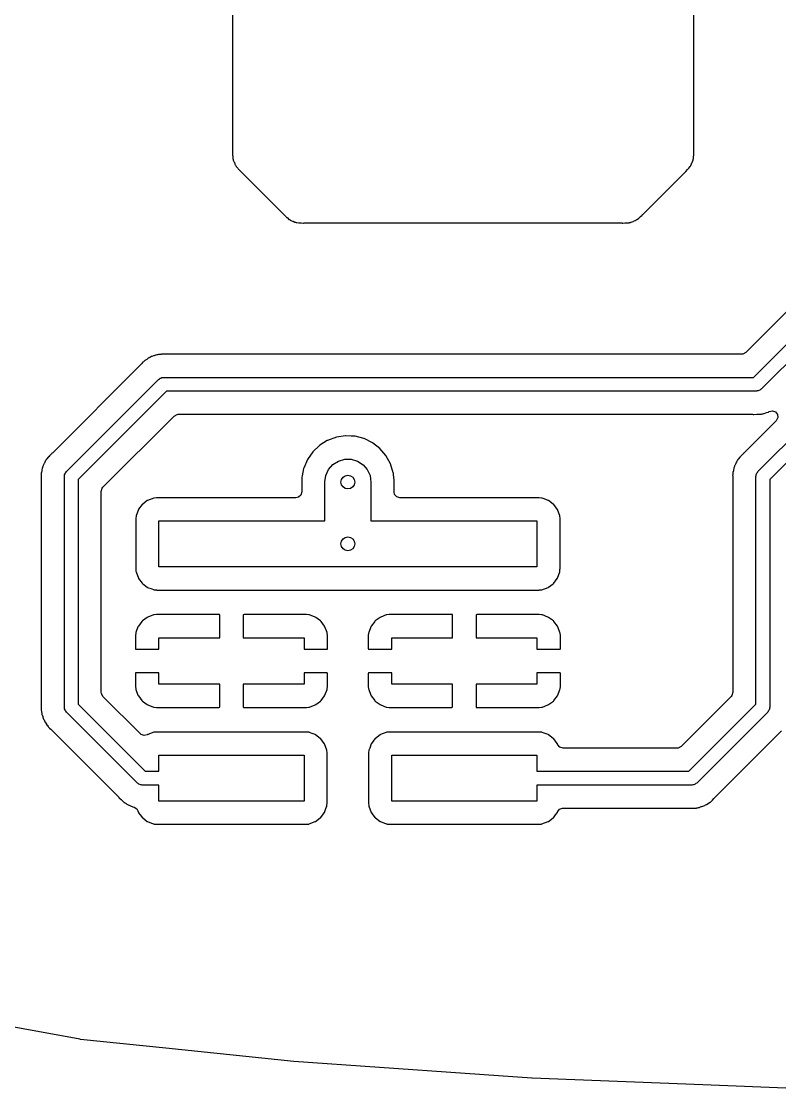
# Model space of a CAD drawing. Extents: x -3.92 to 3.92, y 0.02 to 7.83.
# Drawn here: x -3.232 to -2.584, y 0.029 to 0.94 of the extents above; entities that cross this region are included whole.
import ezdxf

# ---------------------------------------------------------------- set-up
doc = ezdxf.new("R2010")
doc.units = 0
doc.header["$MEASUREMENT"] = 0
doc.layers.add('BLACK', color=7, linetype='CONTINUOUS')

msp = doc.modelspace()

# ---------------------------------------------------------------- linework, layer by layer
at = {"layer": 'BLACK', "linetype": 'CONTINUOUS'}
for p, q in [((-1.44439, 1.82569), (-2.61309, 0.656984)), ((-2.60638, 0.635827), (-1.42323, 1.81898)), ((-2.6026, 0.555357), (-1.34449, 1.81347)), ((-1.41315, 1.81236), (-2.59976, 0.625745)), ((-1.33441, 1.80685), (-2.59252, 0.548735)), ((-3.0512, 1.37534), (-3.0512, 0.829535)), ((-2.65746, 0.829383), (-2.65746, 1.37519)), ((-3.0512, 0.829535), (-3.05125, 0.829067)), ((-2.6574, 0.828824), (-2.65746, 0.829383)), ((-3.05126, 0.828713), (-3.05134, 0.828368)), ((-3.05134, 0.828368), (-3.05132, 0.828015)), ((-3.05132, 0.828015), (-3.05121, 0.826289)), ((-3.05123, 0.829065), (-3.05126, 0.828713)), ((-3.05125, 0.829067), (-3.05123, 0.829065)), ((-3.05121, 0.826289), (-3.0512, 0.825982)), ((-3.0512, 0.825982), (-3.0512, 0.825357)), ((-3.0512, 0.825357), (-3.05118, 0.825182)), ((-3.05118, 0.825182), (-3.05114, 0.824959)), ((-3.05114, 0.824959), (-3.0511, 0.824563)), ((-3.0511, 0.824563), (-3.05099, 0.822735)), ((-3.05099, 0.822735), (-3.05087, 0.822402)), ((-3.05087, 0.822402), (-3.05084, 0.822256)), ((-3.05084, 0.822256), (-3.0507, 0.821677)), ((-3.0507, 0.821677), (-3.05065, 0.821534)), ((-3.05065, 0.821534), (-3.0506, 0.821184)), ((-3.0506, 0.821184), (-3.04984, 0.819516)), ((-2.65891, 0.819294), (-2.65828, 0.820631)), ((-2.65828, 0.820631), (-2.65813, 0.820951)), ((-2.65813, 0.820951), (-2.65807, 0.821301)), ((-2.65807, 0.821301), (-2.65803, 0.821443)), ((-2.65803, 0.821443), (-2.65788, 0.82202)), ((-2.65788, 0.82202), (-2.65785, 0.822166)), ((-2.65785, 0.822166), (-2.65772, 0.822497)), ((-2.65772, 0.822497), (-2.65759, 0.824325)), ((-2.65759, 0.824325), (-2.65754, 0.824719)), ((-2.65754, 0.824719), (-2.65746, 0.825237)), ((-2.65746, 0.825835), (-2.65745, 0.826202)), ((-2.65746, 0.825237), (-2.65746, 0.825835)), ((-2.65745, 0.826202), (-2.65733, 0.827773)), ((-2.65738, 0.828471), (-2.6574, 0.828824)), ((-2.6574, 0.828824), (-2.6574, 0.828824)), ((-2.6573, 0.828126), (-2.65738, 0.828471)), ((-2.65733, 0.827773), (-2.6573, 0.828126)), ((-3.04984, 0.819516), (-3.0497, 0.819148)), ((-3.0497, 0.819148), (-3.04919, 0.817758)), ((-3.04919, 0.817758), (-3.04919, 0.817758)), ((-3.04919, 0.817758), (-3.04907, 0.817426)), ((-3.04907, 0.817426), (-3.04886, 0.81714)), ((-3.04886, 0.81714), (-3.04879, 0.817009)), ((-3.04879, 0.817009), (-3.04849, 0.816493)), ((-3.04849, 0.816493), (-3.04841, 0.816368)), ((-3.04841, 0.816368), (-3.04827, 0.816046)), ((-3.04827, 0.816046), (-3.04804, 0.815779)), ((-3.04804, 0.815779), (-3.04804, 0.815779)), ((-3.04804, 0.815779), (-3.04707, 0.814658)), ((-3.04707, 0.814658), (-3.04682, 0.814347)), ((-3.04682, 0.814347), (-3.04651, 0.813924)), ((-3.04651, 0.813924), (-3.04609, 0.813501)), ((-3.04609, 0.813501), (-3.04584, 0.813231)), ((-3.04584, 0.813231), (-3.04458, 0.81177)), ((-3.04458, 0.81177), (-3.04429, 0.811578)), ((-3.04429, 0.811578), (-3.04402, 0.811346)), ((-3.04402, 0.811346), (-3.04402, 0.811346)), ((-3.04402, 0.811346), (-3.04358, 0.810992)), ((-3.04358, 0.810992), (-3.00801, 0.775422)), ((-2.66519, 0.810884), (-2.66482, 0.811178)), ((-2.66483, 0.811194), (-2.66456, 0.811423)), ((-2.66482, 0.811178), (-2.66483, 0.811194)), ((-2.66456, 0.811423), (-2.66426, 0.811611)), ((-2.66426, 0.811611), (-2.66288, 0.813173)), ((-2.66288, 0.813173), (-2.66267, 0.813397)), ((-2.66267, 0.813397), (-2.66223, 0.813839)), ((-2.66223, 0.813839), (-2.66199, 0.814161)), ((-2.66199, 0.814161), (-2.66174, 0.814469)), ((-2.66174, 0.814469), (-2.66076, 0.815577)), ((-2.66076, 0.815577), (-2.66053, 0.815842)), ((-2.66076, 0.815577), (-2.66076, 0.815577)), ((-2.66053, 0.815842), (-2.66038, 0.816162)), ((-2.66038, 0.816162), (-2.6603, 0.816286)), ((-2.6603, 0.816286), (-2.65999, 0.816798)), ((-2.65999, 0.816798), (-2.65992, 0.816929)), ((-2.65992, 0.816929), (-2.6597, 0.817212)), ((-2.6597, 0.817212), (-2.65906, 0.818927)), ((-2.65906, 0.818927), (-2.65891, 0.819294)), ((-2.70076, 0.775314), (-2.66519, 0.810884)), ((-3.00801, 0.775422), (-3.00772, 0.775054)), ((-3.00772, 0.775054), (-3.0077, 0.775067)), ((-3.0077, 0.775067), (-3.00747, 0.774798)), ((-3.00747, 0.774798), (-3.00729, 0.774499)), ((-2.70153, 0.774315), (-2.70134, 0.774612)), ((-2.70134, 0.774612), (-2.70111, 0.774878)), ((-2.70111, 0.774878), (-2.70076, 0.775314)), ((-2.70111, 0.774878), (-2.70111, 0.774878)), ((-3.00729, 0.774499), (-3.00702, 0.774265)), ((-3.00702, 0.774265), (-3.00702, 0.774265)), ((-3.00702, 0.774265), (-3.00572, 0.77312)), ((-3.00572, 0.77312), (-3.0055, 0.772909)), ((-3.0055, 0.772909), (-3.00506, 0.772468)), ((-3.00506, 0.772468), (-3.00492, 0.772362)), ((-3.00492, 0.772362), (-3.00492, 0.772362)), ((-3.00492, 0.772362), (-3.00474, 0.772226)), ((-3.00474, 0.772226), (-3.00443, 0.771975)), ((-3.00443, 0.771975), (-3.00306, 0.770763)), ((-3.00306, 0.770763), (-3.00274, 0.770613)), ((-3.00274, 0.770613), (-3.00261, 0.770531)), ((-3.00261, 0.770531), (-3.0021, 0.770223)), ((-3.0021, 0.770223), (-3.00197, 0.770152)), ((-3.00197, 0.770152), (-3.00169, 0.76994)), ((-3.00169, 0.76994), (-3.00136, 0.769816)), ((-3.00136, 0.769816), (-3.00135, 0.769816)), ((-3.00135, 0.769816), (-2.99997, 0.769297)), ((-2.99997, 0.769297), (-2.9996, 0.769142)), ((-2.9996, 0.769142), (-2.99795, 0.768364)), ((-2.99795, 0.768364), (-2.9976, 0.76831)), ((-2.9976, 0.76831), (-2.99745, 0.768266)), ((-2.99745, 0.768266), (-2.99688, 0.768115)), ((-2.99688, 0.768115), (-2.99673, 0.768083)), ((-2.99673, 0.768083), (-2.9964, 0.767959)), ((-2.9964, 0.767959), (-2.99457, 0.767823)), ((-2.99457, 0.767823), (-2.99418, 0.767777)), ((-2.99418, 0.767777), (-2.99366, 0.767697)), ((-2.99366, 0.767697), (-2.99306, 0.767697)), ((-2.99306, 0.767697), (-2.9927, 0.767683)), ((-2.9927, 0.767683), (-2.99077, 0.76754)), ((-2.99077, 0.76754), (-2.99043, 0.767614)), ((-2.99043, 0.767614), (-2.99007, 0.767638)), ((-2.99007, 0.767638), (-2.98952, 0.767697)), ((-2.99007, 0.767638), (-2.99007, 0.767638)), ((-2.98952, 0.767697), (-2.7193, 0.767697)), ((-2.7193, 0.767697), (-2.71883, 0.767645)), ((-2.71883, 0.767645), (-2.71883, 0.767665)), ((-2.71883, 0.767665), (-2.71848, 0.767636)), ((-2.71848, 0.767636), (-2.71813, 0.767558)), ((-2.71813, 0.767558), (-2.71642, 0.767665)), ((-2.71642, 0.767665), (-2.71605, 0.767687)), ((-2.71605, 0.767687), (-2.71575, 0.767697)), ((-2.71575, 0.767697), (-2.71512, 0.767697)), ((-2.71512, 0.767697), (-2.71472, 0.767754)), ((-2.71472, 0.767754), (-2.71433, 0.767794)), ((-2.71433, 0.767794), (-2.71322, 0.767863)), ((-2.71322, 0.767863), (-2.7125, 0.767908)), ((-2.7125, 0.767908), (-2.71217, 0.768028)), ((-2.71217, 0.768028), (-2.71202, 0.768058)), ((-2.71202, 0.768058), (-2.71144, 0.768202)), ((-2.71144, 0.768202), (-2.7113, 0.768244)), ((-2.7113, 0.768244), (-2.71095, 0.768294)), ((-2.71095, 0.768294), (-2.70928, 0.769053)), ((-2.70928, 0.769053), (-2.70891, 0.769203)), ((-2.70891, 0.769203), (-2.70752, 0.769704)), ((-2.70752, 0.769704), (-2.70719, 0.769824)), ((-2.70752, 0.769704), (-2.70752, 0.769704)), ((-2.70719, 0.769824), (-2.7069, 0.770033)), ((-2.7069, 0.770033), (-2.70677, 0.770103)), ((-2.70677, 0.770103), (-2.70626, 0.770404)), ((-2.70626, 0.770404), (-2.70613, 0.770484)), ((-2.70613, 0.770484), (-2.70581, 0.770631)), ((-2.70581, 0.770631), (-2.70554, 0.770861)), ((-2.70554, 0.770861), (-2.70442, 0.771826)), ((-2.70554, 0.770861), (-2.70554, 0.770861)), ((-2.70442, 0.771826), (-2.70411, 0.772074)), ((-2.70411, 0.772074), (-2.70384, 0.77227)), ((-2.70384, 0.77227), (-2.70369, 0.772383)), ((-2.70369, 0.772383), (-2.70326, 0.772806)), ((-2.70326, 0.772806), (-2.703, 0.773056)), ((-2.703, 0.773056), (-2.7018, 0.774084)), ((-2.7018, 0.774084), (-2.70153, 0.774315)), ((-2.61309, 0.656984), (-2.61555, 0.655645)), ((-3.12936, 0.647011), (-3.20483, 0.571545)), ((-3.12905, 0.647357), (-3.12936, 0.647011)), ((-3.12811, 0.648498), (-3.12905, 0.647357)), ((-3.12791, 0.648739), (-3.12811, 0.648498)), ((-3.12724, 0.649226), (-3.12791, 0.648739)), ((-3.12664, 0.649732), (-3.12724, 0.649226)), ((-3.12606, 0.650318), (-3.12664, 0.649732)), ((-3.12451, 0.651231), (-3.12606, 0.650318)), ((-3.12412, 0.651488), (-3.12451, 0.651231)), ((-3.12323, 0.65214), (-3.12412, 0.651488)), ((-3.12267, 0.652542), (-3.12323, 0.65214)), ((-3.12238, 0.652657), (-3.12267, 0.652542)), ((-3.12212, 0.65276), (-3.12238, 0.652657)), ((-3.12238, 0.652657), (-3.12238, 0.652657)), ((-3.1219, 0.652847), (-3.12212, 0.65276)), ((-3.1212, 0.65319), (-3.1219, 0.652847)), ((-3.12049, 0.653612), (-3.1212, 0.65319)), ((-3.12019, 0.653699), (-3.12049, 0.653612)), ((-3.11877, 0.654112), (-3.12019, 0.653699)), ((-3.12019, 0.653699), (-3.12019, 0.653699)), ((-3.11832, 0.654264), (-3.11877, 0.654112)), ((-3.11695, 0.654809), (-3.11832, 0.654264)), ((-3.11666, 0.654924), (-3.11695, 0.654809)), ((-3.11695, 0.654809), (-3.11695, 0.654809)), ((-3.11583, 0.655028), (-3.11666, 0.654924)), ((-3.11507, 0.655186), (-3.11583, 0.655028)), ((-3.11457, 0.65533), (-3.11507, 0.655186)), ((-3.11427, 0.655417), (-3.11457, 0.65533)), ((-3.11457, 0.65533), (-3.11457, 0.65533)), ((-3.11248, 0.655474), (-3.11427, 0.655417)), ((-3.11202, 0.65551), (-3.11248, 0.655474)), ((-3.112, 0.655512), (-3.11202, 0.65551)), ((-3.11185, 0.655531), (-3.112, 0.655512)), ((-3.11072, 0.655531), (-3.11185, 0.655531)), ((-3.11056, 0.655534), (-3.11072, 0.655531)), ((-3.10812, 0.655611), (-3.11056, 0.655534)), ((-3.10781, 0.65562), (-3.10812, 0.655611)), ((-3.10751, 0.655553), (-3.10781, 0.65562)), ((-3.10705, 0.655531), (-3.10751, 0.655553)), ((-2.6166, 0.655531), (-3.10705, 0.655531)), ((-2.61555, 0.655645), (-2.6166, 0.655531)), ((-3.19315, 0.555357), (-3.11441, 0.634097)), ((-3.11441, 0.634097), (-3.11374, 0.634486)), ((-3.11374, 0.634486), (-3.11319, 0.635036)), ((-3.11319, 0.635036), (-3.11244, 0.635237)), ((-3.11244, 0.635237), (-3.11176, 0.635626)), ((-3.11176, 0.635626), (-3.11099, 0.635626)), ((-3.11099, 0.635626), (-3.11024, 0.635827)), ((-3.11024, 0.635827), (-2.60638, 0.635827)), ((-3.10779, 0.624016), (-3.18307, 0.548735)), ((-2.60394, 0.624016), (-3.10779, 0.624016)), ((-2.60319, 0.624217), (-2.60394, 0.624016)), ((-2.60241, 0.624217), (-2.60319, 0.624217)), ((-2.60174, 0.624606), (-2.60241, 0.624217)), ((-2.60098, 0.624807), (-2.60174, 0.624606)), ((-2.60043, 0.625357), (-2.60098, 0.624807)), ((-2.59976, 0.625745), (-2.60043, 0.625357)), ((-3.16191, 0.542026), (-3.10108, 0.602858)), ((-3.10108, 0.602858), (-3.09863, 0.604198)), ((-3.09863, 0.604198), (-3.09757, 0.604311)), ((-3.09757, 0.604311), (-2.60713, 0.604311)), ((-2.60713, 0.604311), (-2.60667, 0.604289)), ((-2.60667, 0.604289), (-2.60637, 0.604222)), ((-2.60637, 0.604222), (-2.60605, 0.604232)), ((-2.60605, 0.604232), (-2.60361, 0.604309)), ((-2.60361, 0.604309), (-2.60346, 0.604311)), ((-2.60346, 0.604311), (-2.60233, 0.604311)), ((-2.60233, 0.604311), (-2.60216, 0.604332)), ((-2.60216, 0.604332), (-2.60169, 0.604369)), ((-2.60169, 0.604369), (-2.5999, 0.604425)), ((-2.5999, 0.604425), (-2.5996, 0.604512)), ((-2.5996, 0.604512), (-2.5991, 0.604657)), ((-2.5996, 0.604512), (-2.5996, 0.604512)), ((-2.5991, 0.604657), (-2.59834, 0.604815)), ((-2.59834, 0.604815), (-2.59752, 0.604918)), ((-2.59752, 0.604918), (-2.59723, 0.605033)), ((-2.59723, 0.605033), (-2.59585, 0.605579)), ((-2.59723, 0.605033), (-2.59723, 0.605033)), ((-2.59585, 0.605579), (-2.59541, 0.60573)), ((-2.59541, 0.60573), (-2.59369, 0.606231)), ((-2.59369, 0.606231), (-2.593, 0.606637)), ((-2.593, 0.606637), (-2.59029, 0.607324)), ((-2.59029, 0.607324), (-2.58764, 0.606438)), ((-2.58764, 0.606438), (-2.58589, 0.604259)), ((-2.58559, 0.601479), (-2.58697, 0.598859)), ((-2.58589, 0.604259), (-2.58559, 0.601479)), ((-2.58697, 0.598859), (-2.61428, 0.571545)), ((-2.9626, 0.584806), (-2.97011, 0.582043)), ((-2.95469, 0.586002), (-2.9626, 0.584806)), ((-2.95444, 0.585989), (-2.95469, 0.586002)), ((-2.94989, 0.585751), (-2.95444, 0.585989)), ((-2.95444, 0.585989), (-2.95444, 0.585989)), ((-2.9467, 0.585584), (-2.94989, 0.585751)), ((-2.94646, 0.58552), (-2.9467, 0.585584)), ((-2.9392, 0.58363), (-2.94646, 0.58552)), ((-2.94646, 0.58552), (-2.94646, 0.58552)), ((-2.93895, 0.583566), (-2.9392, 0.58363)), ((-2.9392, 0.58363), (-2.9392, 0.58363)), ((-2.93177, 0.580033), (-2.93895, 0.583566)), ((-2.97691, 0.577826), (-2.98273, 0.572328)), ((-2.9767, 0.577958), (-2.97691, 0.577826)), ((-2.97033, 0.58191), (-2.9767, 0.577958)), ((-2.9767, 0.577958), (-2.9767, 0.577958)), ((-2.97011, 0.582043), (-2.97033, 0.58191)), ((-2.97033, 0.58191), (-2.97033, 0.58191)), ((-2.92545, 0.575129), (-2.93177, 0.580033)), ((-2.92024, 0.569053), (-2.92545, 0.575129)), ((-3.21069, 0.564977), (-3.2112, 0.564321)), ((-3.21026, 0.565627), (-3.21069, 0.564977)), ((-3.21001, 0.566081), (-3.21026, 0.565627)), ((-3.20986, 0.566354), (-3.21001, 0.566081)), ((-3.20863, 0.567662), (-3.20986, 0.566354)), ((-3.20833, 0.568017), (-3.20863, 0.567662)), ((-3.20832, 0.568027), (-3.20833, 0.568017)), ((-3.20822, 0.568151), (-3.20832, 0.568028)), ((-3.20832, 0.568028), (-3.20832, 0.568027)), ((-3.20743, 0.56895), (-3.20822, 0.568151)), ((-3.20732, 0.569062), (-3.20743, 0.56895)), ((-3.20564, 0.570843), (-3.20732, 0.569062)), ((-3.20543, 0.571071), (-3.20564, 0.570843)), ((-3.20564, 0.570843), (-3.20564, 0.570843)), ((-3.20517, 0.571236), (-3.20543, 0.571071)), ((-3.20483, 0.571545), (-3.20517, 0.571236)), ((-2.98732, 0.565772), (-2.9905, 0.558428)), ((-2.98273, 0.572328), (-2.98732, 0.565772)), ((-2.96079, 0.564426), (-2.95543, 0.56596)), ((-2.95543, 0.56596), (-2.94985, 0.565926)), ((-2.94985, 0.565926), (-2.9445, 0.564326)), ((-2.91636, 0.562054), (-2.92024, 0.569053)), ((-2.62014, 0.564977), (-2.62064, 0.564321)), ((-2.61971, 0.565627), (-2.62014, 0.564977)), ((-2.61946, 0.566081), (-2.61971, 0.565627)), ((-2.61931, 0.566354), (-2.61946, 0.566081)), ((-2.61808, 0.567662), (-2.61931, 0.566354)), ((-2.61778, 0.568017), (-2.61808, 0.567662)), ((-2.61777, 0.568027), (-2.61778, 0.568017)), ((-2.61767, 0.568151), (-2.61777, 0.568028)), ((-2.61777, 0.568028), (-2.61777, 0.568027)), ((-2.61687, 0.56895), (-2.61767, 0.568151)), ((-2.61677, 0.569062), (-2.61687, 0.56895)), ((-2.61509, 0.570843), (-2.61677, 0.569062)), ((-2.61488, 0.571071), (-2.61509, 0.570843)), ((-2.61509, 0.570843), (-2.61509, 0.570843)), ((-2.61462, 0.571236), (-2.61488, 0.571071)), ((-2.61428, 0.571545), (-2.61462, 0.571236)), ((-3.21414, 0.556154), (-3.21451, 0.554719)), ((-3.21405, 0.556612), (-3.21414, 0.556154)), ((-3.21377, 0.558383), (-3.21405, 0.556612)), ((-3.21364, 0.558669), (-3.21377, 0.558383)), ((-3.21344, 0.559144), (-3.21364, 0.558669)), ((-3.21364, 0.558669), (-3.21364, 0.558669)), ((-3.21318, 0.55988), (-3.21344, 0.559144)), ((-3.21306, 0.560381), (-3.21318, 0.55988)), ((-3.21298, 0.560684), (-3.21306, 0.560381)), ((-3.21306, 0.560381), (-3.21306, 0.560381)), ((-3.21211, 0.562256), (-3.21298, 0.560684)), ((-3.21191, 0.562675), (-3.21211, 0.562256)), ((-3.21163, 0.563327), (-3.21191, 0.562675)), ((-3.2112, 0.564321), (-3.21163, 0.563327)), ((-2.99055, 0.558182), (-2.99191, 0.551661)), ((-2.9905, 0.558428), (-2.99055, 0.558182)), ((-2.97158, 0.552212), (-2.96921, 0.557264)), ((-2.96921, 0.557264), (-2.96551, 0.561448)), ((-2.96551, 0.561448), (-2.96079, 0.564426)), ((-2.9445, 0.564326), (-2.93982, 0.561291)), ((-2.93982, 0.561291), (-2.93617, 0.557062)), ((-2.93617, 0.557062), (-2.93386, 0.551982)), ((-2.91397, 0.554418), (-2.91636, 0.562054)), ((-2.62359, 0.556154), (-2.62396, 0.554719)), ((-2.62349, 0.556612), (-2.62359, 0.556154)), ((-2.62321, 0.558383), (-2.62349, 0.556612)), ((-2.62309, 0.558669), (-2.62321, 0.558383)), ((-2.62288, 0.559144), (-2.62309, 0.558669)), ((-2.62309, 0.558669), (-2.62309, 0.558669)), ((-2.62263, 0.55988), (-2.62288, 0.559144)), ((-2.6225, 0.560381), (-2.62263, 0.55988)), ((-2.62243, 0.560684), (-2.6225, 0.560381)), ((-2.6225, 0.560381), (-2.6225, 0.560381)), ((-2.62156, 0.562256), (-2.62243, 0.560684)), ((-2.62136, 0.562675), (-2.62156, 0.562256)), ((-2.62107, 0.563327), (-2.62136, 0.562675)), ((-2.62064, 0.564321), (-2.62107, 0.563327)), ((-3.21465, 0.552811), (-3.21478, 0.551992)), ((-3.21478, 0.551992), (-3.21475, 0.551681)), ((-3.21475, 0.551681), (-3.21461, 0.550206)), ((-3.21459, 0.553587), (-3.21465, 0.552811)), ((-3.21461, 0.550206), (-3.21459, 0.549739)), ((-3.21451, 0.554719), (-3.21459, 0.554416)), ((-3.21459, 0.554416), (-3.21459, 0.553587)), ((-3.21459, 0.549739), (-3.21459, 0.35752)), ((-3.21451, 0.554719), (-3.21451, 0.554719)), ((-3.19488, 0.551181), (-3.19468, 0.551932)), ((-3.19488, 0.354331), (-3.19488, 0.551181)), ((-3.19468, 0.55271), (-3.19429, 0.553383)), ((-3.19468, 0.551932), (-3.19468, 0.55271)), ((-3.19429, 0.553383), (-3.19409, 0.554134)), ((-3.19409, 0.554134), (-3.19354, 0.554684)), ((-3.19354, 0.554684), (-3.19315, 0.555357)), ((-3.18307, 0.548735), (-3.18307, 0.356777)), ((-2.99213, 0.550595), (-2.99215, 0.550333)), ((-2.99215, 0.550333), (-2.99215, 0.538051)), ((-2.99191, 0.551661), (-2.99213, 0.550595)), ((-2.97244, 0.546697), (-2.97158, 0.552212)), ((-2.93386, 0.551982), (-2.93307, 0.546457)), ((-2.91395, 0.554168), (-2.91397, 0.554418)), ((-2.91379, 0.552636), (-2.91395, 0.554168)), ((-2.91395, 0.554168), (-2.91395, 0.554168)), ((-2.91337, 0.548457), (-2.91379, 0.552636)), ((-2.91337, 0.538051), (-2.91337, 0.548457)), ((-2.6241, 0.552811), (-2.62423, 0.551992)), ((-2.62423, 0.551992), (-2.6242, 0.551681)), ((-2.6242, 0.551681), (-2.62406, 0.550206)), ((-2.62404, 0.553587), (-2.6241, 0.552811)), ((-2.62406, 0.550206), (-2.62404, 0.549739)), ((-2.62396, 0.554719), (-2.62404, 0.554416)), ((-2.62404, 0.554416), (-2.62404, 0.553587)), ((-2.62404, 0.549739), (-2.62404, 0.366994)), ((-2.62396, 0.554719), (-2.62396, 0.554719)), ((-2.60433, 0.551181), (-2.60413, 0.551932)), ((-2.60433, 0.356777), (-2.60433, 0.551181)), ((-2.60413, 0.55271), (-2.60374, 0.553383)), ((-2.60413, 0.551932), (-2.60413, 0.55271)), ((-2.60374, 0.553383), (-2.60354, 0.554134)), ((-2.60354, 0.554134), (-2.60299, 0.554684)), ((-2.60299, 0.554684), (-2.6026, 0.555357)), ((-2.59252, 0.548735), (-2.59252, 0.354331)), ((-3.16337, 0.538518), (-3.16258, 0.5412)), ((-3.16337, 0.366994), (-3.16337, 0.538518)), ((-3.16258, 0.5412), (-3.16191, 0.542026)), ((-2.99215, 0.538051), (-2.99293, 0.535369)), ((-2.97244, 0.546457), (-2.97244, 0.546697)), ((-2.97244, 0.513386), (-2.97244, 0.546457)), ((-2.93307, 0.546457), (-2.93307, 0.513386)), ((-2.91292, 0.53599), (-2.91337, 0.538051)), ((-3.12402, 0.530636), (-3.12797, 0.527674)), ((-3.12373, 0.530847), (-3.12402, 0.530636)), ((-3.12402, 0.530636), (-3.12402, 0.530636)), ((-3.11845, 0.532829), (-3.12373, 0.530847)), ((-3.11814, 0.532862), (-3.11845, 0.532829)), ((-3.11617, 0.533076), (-3.11814, 0.532862)), ((-3.11814, 0.532862), (-3.11814, 0.532862)), ((-3.11604, 0.533091), (-3.11617, 0.533076)), ((-3.11617, 0.533076), (-3.11617, 0.533076)), ((-3.05574, 0.533091), (-3.11604, 0.533091)), ((-2.99711, 0.533091), (-3.05574, 0.533091)), ((-3.05574, 0.533091), (-3.05574, 0.533091)), ((-2.99505, 0.533539), (-2.99711, 0.533091)), ((-2.99293, 0.535369), (-2.99505, 0.533539)), ((-2.91109, 0.533878), (-2.91292, 0.53599)), ((-2.90841, 0.533091), (-2.91109, 0.533878)), ((-2.78947, 0.533091), (-2.90841, 0.533091)), ((-2.78934, 0.533076), (-2.78947, 0.533091)), ((-2.78737, 0.532862), (-2.78934, 0.533076)), ((-2.78934, 0.533076), (-2.78934, 0.533076)), ((-2.78706, 0.532829), (-2.78737, 0.532862)), ((-2.78737, 0.532862), (-2.78737, 0.532862)), ((-2.78677, 0.53272), (-2.78706, 0.532829)), ((-2.7853, 0.532167), (-2.78677, 0.53272)), ((-2.78677, 0.53272), (-2.78677, 0.53272)), ((-2.78178, 0.530847), (-2.7853, 0.532167)), ((-2.7815, 0.530636), (-2.78178, 0.530847)), ((-2.77754, 0.527674), (-2.7815, 0.530636)), ((-2.7815, 0.530636), (-2.7815, 0.530636)), ((-3.13163, 0.522946), (-3.13362, 0.517661)), ((-3.13142, 0.523228), (-3.13163, 0.522946)), ((-3.12846, 0.52718), (-3.13142, 0.523229)), ((-3.13142, 0.523229), (-3.13142, 0.523228)), ((-3.12825, 0.527462), (-3.12846, 0.52718)), ((-3.12797, 0.527674), (-3.12825, 0.527462)), ((-2.77726, 0.527462), (-2.77754, 0.527674)), ((-2.77705, 0.52718), (-2.77726, 0.527462)), ((-2.77409, 0.523229), (-2.77705, 0.52718)), ((-2.77409, 0.523228), (-2.77409, 0.523229)), ((-2.77388, 0.522946), (-2.77409, 0.523228)), ((-2.7719, 0.517661), (-2.77388, 0.522946)), ((-3.13362, 0.517661), (-3.13388, 0.515251)), ((-3.13388, 0.515251), (-3.13388, 0.472151)), ((-3.11417, 0.474016), (-3.11417, 0.513386)), ((-3.11417, 0.513386), (-2.97244, 0.513386)), ((-2.93307, 0.513386), (-2.79134, 0.513386)), ((-2.79134, 0.513386), (-2.79134, 0.474016)), ((-2.77163, 0.515251), (-2.7719, 0.517661)), ((-2.77163, 0.472151), (-2.77163, 0.515251)), ((-2.79134, 0.474016), (-3.11417, 0.474016)), ((-3.13388, 0.472151), (-3.13386, 0.472017)), ((-3.13386, 0.472017), (-3.13386, 0.472017)), ((-3.13386, 0.472017), (-3.1337, 0.47053)), ((-3.1337, 0.47053), (-3.13362, 0.469741)), ((-3.13362, 0.469741), (-3.13163, 0.464456)), ((-2.77388, 0.464456), (-2.7719, 0.469741)), ((-2.7719, 0.469741), (-2.77181, 0.47053)), ((-2.77181, 0.47053), (-2.77165, 0.472017)), ((-2.77165, 0.472017), (-2.77163, 0.472151)), ((-2.77165, 0.472017), (-2.77165, 0.472017)), ((-3.13163, 0.464456), (-3.13142, 0.464173)), ((-3.13142, 0.464173), (-3.13142, 0.464173)), ((-3.13142, 0.464173), (-3.12846, 0.460222)), ((-3.12846, 0.460222), (-3.12825, 0.459939)), ((-3.12825, 0.459939), (-3.12797, 0.459727)), ((-3.12797, 0.459727), (-3.12402, 0.456766)), ((-3.12402, 0.456766), (-3.12402, 0.456766)), ((-3.12402, 0.456766), (-3.12373, 0.456554)), ((-3.12373, 0.456554), (-3.12021, 0.455235)), ((-2.78706, 0.454573), (-2.78178, 0.456554)), ((-2.78178, 0.456554), (-2.7815, 0.456766)), ((-2.7815, 0.456766), (-2.77754, 0.459727)), ((-2.7815, 0.456766), (-2.7815, 0.456766)), ((-2.77754, 0.459727), (-2.77726, 0.459939)), ((-2.77726, 0.459939), (-2.77705, 0.460222)), ((-2.77705, 0.460222), (-2.77409, 0.464173)), ((-2.77409, 0.464173), (-2.77388, 0.464456)), ((-2.77409, 0.464173), (-2.77409, 0.464173)), ((-3.12021, 0.455235), (-3.11874, 0.454682)), ((-3.11874, 0.454682), (-3.11874, 0.454682)), ((-3.11874, 0.454682), (-3.11845, 0.454573)), ((-3.11845, 0.454573), (-3.11814, 0.454539)), ((-3.11814, 0.454539), (-3.11814, 0.454539)), ((-3.11814, 0.454539), (-3.11617, 0.454326)), ((-3.11617, 0.454326), (-3.11604, 0.454311)), ((-3.11604, 0.454311), (-2.95393, 0.454311)), ((-2.95393, 0.454311), (-2.95367, 0.454304)), ((-2.95367, 0.454304), (-2.95107, 0.454168)), ((-2.95107, 0.454168), (-2.95107, 0.454168)), ((-2.95107, 0.454168), (-2.95082, 0.454155)), ((-2.95082, 0.454155), (-2.95057, 0.454193)), ((-2.95057, 0.454193), (-2.95032, 0.454231)), ((-2.95057, 0.454193), (-2.95057, 0.454193)), ((-2.95032, 0.454231), (-2.95016, 0.454255)), ((-2.95016, 0.454255), (-2.94942, 0.454311)), ((-2.94942, 0.454311), (-2.85292, 0.454311)), ((-2.85292, 0.454311), (-2.85292, 0.454311)), ((-2.85292, 0.454311), (-2.78947, 0.454311)), ((-2.78947, 0.454311), (-2.78934, 0.454326)), ((-2.78934, 0.454326), (-2.78737, 0.454539)), ((-2.78934, 0.454326), (-2.78934, 0.454326)), ((-2.78737, 0.454539), (-2.78706, 0.454573)), ((-2.78737, 0.454539), (-2.78737, 0.454539)), ((-3.12416, 0.430897), (-3.12818, 0.427885)), ((-3.12355, 0.431233), (-3.12416, 0.430897)), ((-3.1188, 0.433011), (-3.12355, 0.431233)), ((-3.1182, 0.433154), (-3.1188, 0.433011)), ((-3.1162, 0.433371), (-3.1182, 0.433154)), ((-3.11593, 0.433386), (-3.1162, 0.433371)), ((-3.0627, 0.433386), (-3.11593, 0.433386)), ((-3.0624, 0.43332), (-3.0627, 0.433386)), ((-3.06234, 0.433273), (-3.0624, 0.43332)), ((-3.06217, 0.432673), (-3.06234, 0.433273)), ((-3.06217, 0.413386), (-3.06217, 0.432673)), ((-3.0421, 0.433155), (-3.04217, 0.432852)), ((-3.04217, 0.432852), (-3.04217, 0.413386)), ((-3.04205, 0.43321), (-3.0421, 0.433155)), ((-3.04145, 0.433386), (-3.04205, 0.43321)), ((-2.9884, 0.433386), (-3.04145, 0.433386)), ((-2.98813, 0.433371), (-2.9884, 0.433386)), ((-2.98613, 0.433154), (-2.98813, 0.433371)), ((-2.98553, 0.433011), (-2.98613, 0.433154)), ((-2.98079, 0.431233), (-2.98553, 0.433011)), ((-2.98017, 0.430897), (-2.98079, 0.431233)), ((-2.97615, 0.427885), (-2.98017, 0.430897)), ((-2.92534, 0.430897), (-2.92936, 0.427885)), ((-2.92473, 0.431233), (-2.92534, 0.430897)), ((-2.91998, 0.433011), (-2.92473, 0.431233)), ((-2.91938, 0.433154), (-2.91998, 0.433011)), ((-2.91738, 0.433371), (-2.91938, 0.433154)), ((-2.91711, 0.433386), (-2.91738, 0.433371)), ((-2.86388, 0.433386), (-2.91711, 0.433386)), ((-2.86358, 0.43332), (-2.86388, 0.433386)), ((-2.86352, 0.433273), (-2.86358, 0.43332)), ((-2.86335, 0.432673), (-2.86352, 0.433273)), ((-2.86335, 0.413386), (-2.86335, 0.432673)), ((-2.84328, 0.433155), (-2.84335, 0.432852)), ((-2.84335, 0.432852), (-2.84335, 0.413386)), ((-2.84323, 0.43321), (-2.84328, 0.433155)), ((-2.84263, 0.433386), (-2.84323, 0.43321)), ((-2.78958, 0.433386), (-2.84263, 0.433386)), ((-2.78931, 0.433371), (-2.78958, 0.433386)), ((-2.78731, 0.433154), (-2.78931, 0.433371)), ((-2.78671, 0.433011), (-2.78731, 0.433154)), ((-2.78197, 0.431233), (-2.78671, 0.433011)), ((-2.78135, 0.430897), (-2.78197, 0.431233)), ((-2.77733, 0.427885), (-2.78135, 0.430897)), ((-3.13202, 0.422758), (-3.1338, 0.418016)), ((-3.13168, 0.423372), (-3.13202, 0.422758)), ((-3.12867, 0.427391), (-3.13168, 0.423372)), ((-3.12818, 0.427885), (-3.12867, 0.427391)), ((-2.97566, 0.427391), (-2.97615, 0.427885)), ((-2.97265, 0.423372), (-2.97566, 0.427391)), ((-2.97231, 0.422758), (-2.97265, 0.423372)), ((-2.97053, 0.418016), (-2.97231, 0.422758)), ((-2.9332, 0.422758), (-2.93498, 0.418016)), ((-2.93287, 0.423372), (-2.9332, 0.422758)), ((-2.92985, 0.427391), (-2.93287, 0.423372)), ((-2.92936, 0.427885), (-2.92985, 0.427391)), ((-2.77684, 0.427391), (-2.77733, 0.427885)), ((-2.77383, 0.423372), (-2.77684, 0.427391)), ((-2.77349, 0.422758), (-2.77383, 0.423372)), ((-2.77171, 0.418016), (-2.77349, 0.422758)), ((-3.13416, 0.415413), (-3.13417, 0.415145)), ((-3.13417, 0.415145), (-3.13417, 0.404414)), ((-3.13394, 0.417415), (-3.13416, 0.415413)), ((-3.1338, 0.418016), (-3.13394, 0.417415)), ((-3.11417, 0.403701), (-3.11417, 0.413386)), ((-3.11417, 0.413386), (-3.06217, 0.413386)), ((-3.04217, 0.413386), (-2.99016, 0.413386)), ((-2.99016, 0.413386), (-2.99016, 0.403701)), ((-2.97039, 0.417415), (-2.97053, 0.418016)), ((-2.97017, 0.415413), (-2.97039, 0.417415)), ((-2.97016, 0.415144), (-2.97017, 0.415413)), ((-2.97016, 0.404234), (-2.97016, 0.415144)), ((-2.93534, 0.415413), (-2.93535, 0.415145)), ((-2.93535, 0.415145), (-2.93535, 0.404414)), ((-2.93512, 0.417415), (-2.93534, 0.415413)), ((-2.93498, 0.418016), (-2.93512, 0.417415)), ((-2.91535, 0.403701), (-2.91535, 0.413386)), ((-2.91535, 0.413386), (-2.86335, 0.413386)), ((-2.84335, 0.413386), (-2.79134, 0.413386)), ((-2.79134, 0.413386), (-2.79134, 0.403701)), ((-2.77157, 0.417415), (-2.77171, 0.418016)), ((-2.77135, 0.415413), (-2.77157, 0.417415)), ((-2.77134, 0.415144), (-2.77135, 0.415413)), ((-2.77134, 0.404234), (-2.77134, 0.415144)), ((-3.13417, 0.404414), (-3.134, 0.403814)), ((-3.134, 0.403814), (-3.13394, 0.403767)), ((-3.13394, 0.403767), (-3.13364, 0.403701)), ((-3.13364, 0.403701), (-3.11417, 0.403701)), ((-2.99016, 0.403701), (-2.97087, 0.403701)), ((-2.97087, 0.403701), (-2.97027, 0.403877)), ((-2.97027, 0.403877), (-2.97022, 0.403932)), ((-2.97022, 0.403932), (-2.97016, 0.404234)), ((-2.93535, 0.404414), (-2.93518, 0.403814)), ((-2.93518, 0.403814), (-2.93512, 0.403767)), ((-2.93512, 0.403767), (-2.93482, 0.403701)), ((-2.93482, 0.403701), (-2.91535, 0.403701)), ((-2.79134, 0.403701), (-2.77205, 0.403701)), ((-2.77205, 0.403701), (-2.77145, 0.403877)), ((-2.77145, 0.403877), (-2.7714, 0.403932)), ((-2.7714, 0.403932), (-2.77134, 0.404234)), ((-3.13411, 0.38347), (-3.13417, 0.383167)), ((-3.13417, 0.383167), (-3.13417, 0.372257)), ((-3.13406, 0.383525), (-3.13411, 0.38347)), ((-3.13346, 0.383701), (-3.13406, 0.383525)), ((-3.11417, 0.383701), (-3.13346, 0.383701)), ((-3.11417, 0.374016), (-3.11417, 0.383701)), ((-2.97069, 0.383701), (-2.99016, 0.383701)), ((-2.99016, 0.383701), (-2.99016, 0.374016)), ((-2.97039, 0.383635), (-2.97069, 0.383701)), ((-2.97033, 0.383588), (-2.97039, 0.383635)), ((-2.97016, 0.382988), (-2.97033, 0.383588)), ((-2.97016, 0.372257), (-2.97016, 0.382988)), ((-2.93529, 0.38347), (-2.93535, 0.383167)), ((-2.93535, 0.383167), (-2.93535, 0.372257)), ((-2.93524, 0.383525), (-2.93529, 0.38347)), ((-2.93464, 0.383701), (-2.93524, 0.383525)), ((-2.91535, 0.383701), (-2.93464, 0.383701)), ((-2.91535, 0.374016), (-2.91535, 0.383701)), ((-2.77187, 0.383701), (-2.79134, 0.383701)), ((-2.79134, 0.383701), (-2.79134, 0.374016)), ((-2.77157, 0.383635), (-2.77187, 0.383701)), ((-2.77151, 0.383588), (-2.77157, 0.383635)), ((-2.77134, 0.382988), (-2.77151, 0.383588)), ((-2.77134, 0.372257), (-2.77134, 0.382988)), ((-3.06217, 0.374016), (-3.11417, 0.374016)), ((-3.06217, 0.354549), (-3.06217, 0.374016)), ((-2.99016, 0.374016), (-3.04217, 0.374016)), ((-3.04217, 0.374016), (-3.04217, 0.354729)), ((-2.86335, 0.374016), (-2.91535, 0.374016)), ((-2.86335, 0.354549), (-2.86335, 0.374016)), ((-2.79134, 0.374016), (-2.84335, 0.374016)), ((-2.84335, 0.374016), (-2.84335, 0.354729)), ((-3.16325, 0.365939), (-3.16337, 0.366994)), ((-3.16191, 0.363486), (-3.16325, 0.365939)), ((-3.13417, 0.372257), (-3.13416, 0.371989)), ((-3.13416, 0.371989), (-3.13394, 0.369986)), ((-3.13394, 0.369986), (-3.1338, 0.369386)), ((-3.1338, 0.369386), (-3.13202, 0.364644)), ((-3.13202, 0.364644), (-3.13168, 0.36403)), ((-2.97265, 0.36403), (-2.97231, 0.364644)), ((-2.97231, 0.364644), (-2.97053, 0.369386)), ((-2.97053, 0.369386), (-2.97039, 0.369986)), ((-2.97039, 0.369986), (-2.97017, 0.371989)), ((-2.97017, 0.371989), (-2.97016, 0.372257)), ((-2.93535, 0.372257), (-2.93534, 0.371989)), ((-2.93534, 0.371989), (-2.93512, 0.369986)), ((-2.93512, 0.369986), (-2.93498, 0.369386)), ((-2.93498, 0.369386), (-2.9332, 0.364644)), ((-2.9332, 0.364644), (-2.93287, 0.36403)), ((-2.77383, 0.36403), (-2.77349, 0.364644)), ((-2.77349, 0.364644), (-2.77171, 0.369386)), ((-2.77171, 0.369386), (-2.77157, 0.369986)), ((-2.77157, 0.369986), (-2.77135, 0.371989)), ((-2.77135, 0.371989), (-2.77134, 0.372257)), ((-2.62404, 0.366994), (-2.62482, 0.364312)), ((-3.21461, 0.357061), (-3.21468, 0.35676)), ((-3.21468, 0.35676), (-3.21467, 0.356448)), ((-3.21467, 0.356448), (-3.21459, 0.354007)), ((-3.21459, 0.35752), (-3.21461, 0.357061)), ((-3.18307, 0.356777), (-3.1259, 0.299606)), ((-3.12991, 0.331479), (-3.16191, 0.363486)), ((-3.13168, 0.36403), (-3.12867, 0.360011)), ((-3.12867, 0.360011), (-3.12818, 0.359516)), ((-3.12818, 0.359516), (-3.12416, 0.356504)), ((-3.12416, 0.356504), (-3.12355, 0.356168)), ((-3.12355, 0.356168), (-3.1188, 0.354391)), ((-2.98553, 0.354391), (-2.98079, 0.356168)), ((-2.98079, 0.356168), (-2.98017, 0.356504)), ((-2.98017, 0.356504), (-2.97615, 0.359516)), ((-2.97615, 0.359516), (-2.97566, 0.360011)), ((-2.97566, 0.360011), (-2.97265, 0.36403)), ((-2.93287, 0.36403), (-2.92985, 0.360011)), ((-2.92985, 0.360011), (-2.92936, 0.359516)), ((-2.92936, 0.359516), (-2.92534, 0.356504)), ((-2.92534, 0.356504), (-2.92473, 0.356168)), ((-2.92473, 0.356168), (-2.91998, 0.354391)), ((-2.78671, 0.354391), (-2.78197, 0.356168)), ((-2.78197, 0.356168), (-2.78135, 0.356504)), ((-2.78135, 0.356504), (-2.77733, 0.359516)), ((-2.77733, 0.359516), (-2.77684, 0.360011)), ((-2.77684, 0.360011), (-2.77383, 0.36403)), ((-2.62549, 0.363486), (-2.66821, 0.320764)), ((-2.6615, 0.299606), (-2.60433, 0.356777)), ((-2.62482, 0.364312), (-2.62549, 0.363486)), ((-3.21459, 0.354007), (-3.21459, 0.353851)), ((-3.21459, 0.353851), (-3.21459, 0.352719)), ((-3.21459, 0.352719), (-3.21457, 0.352565)), ((-3.21457, 0.352565), (-3.21457, 0.352552)), ((-3.21457, 0.352552), (-3.21453, 0.352086)), ((-3.21453, 0.352086), (-3.21447, 0.350293)), ((-3.21447, 0.350293), (-3.21439, 0.349993)), ((-3.21439, 0.349993), (-3.21439, 0.349993)), ((-3.21439, 0.349993), (-3.21424, 0.349496)), ((-3.21424, 0.349496), (-3.21408, 0.348734)), ((-3.21408, 0.348734), (-3.21398, 0.347911)), ((-3.21398, 0.347911), (-3.21386, 0.347621)), ((-3.21386, 0.347621), (-3.21386, 0.347621)), ((-3.21386, 0.347621), (-3.21332, 0.346243)), ((-3.19468, 0.35358), (-3.19488, 0.354331)), ((-3.19468, 0.352802), (-3.19468, 0.35358)), ((-3.19429, 0.352129), (-3.19468, 0.352802)), ((-3.19409, 0.351378), (-3.19429, 0.352129)), ((-3.19354, 0.350828), (-3.19409, 0.351378)), ((-3.19315, 0.350155), (-3.19354, 0.350828)), ((-3.13252, 0.289525), (-3.19315, 0.350155)), ((-3.1188, 0.354391), (-3.1182, 0.354248)), ((-3.1182, 0.354248), (-3.1162, 0.35403)), ((-3.1162, 0.35403), (-3.11593, 0.354016)), ((-3.11593, 0.354016), (-3.06288, 0.354016)), ((-3.06288, 0.354016), (-3.06228, 0.354192)), ((-3.06228, 0.354192), (-3.06223, 0.354247)), ((-3.06223, 0.354247), (-3.06217, 0.354549)), ((-3.04217, 0.354729), (-3.04199, 0.354129)), ((-3.04199, 0.354129), (-3.04193, 0.354082)), ((-3.04193, 0.354082), (-3.04163, 0.354016)), ((-3.04163, 0.354016), (-2.9884, 0.354016)), ((-2.9884, 0.354016), (-2.98813, 0.35403)), ((-2.98813, 0.35403), (-2.98613, 0.354248)), ((-2.98613, 0.354248), (-2.98553, 0.354391)), ((-2.91998, 0.354391), (-2.91938, 0.354248)), ((-2.91938, 0.354248), (-2.91738, 0.35403)), ((-2.91738, 0.35403), (-2.91711, 0.354016)), ((-2.91711, 0.354016), (-2.86406, 0.354016)), ((-2.86406, 0.354016), (-2.86346, 0.354192)), ((-2.86346, 0.354192), (-2.86341, 0.354247)), ((-2.86341, 0.354247), (-2.86335, 0.354549)), ((-2.84335, 0.354729), (-2.84317, 0.354129)), ((-2.84317, 0.354129), (-2.84312, 0.354082)), ((-2.84312, 0.354082), (-2.84281, 0.354016)), ((-2.84281, 0.354016), (-2.78958, 0.354016)), ((-2.78958, 0.354016), (-2.78931, 0.35403)), ((-2.78931, 0.35403), (-2.78731, 0.354248)), ((-2.78731, 0.354248), (-2.78671, 0.354391)), ((-2.59425, 0.350155), (-2.65488, 0.289525)), ((-2.59386, 0.350828), (-2.59425, 0.350155)), ((-2.59331, 0.351378), (-2.59386, 0.350828)), ((-2.59311, 0.352129), (-2.59331, 0.351378)), ((-2.59272, 0.352802), (-2.59311, 0.352129)), ((-2.59252, 0.354331), (-2.59272, 0.35358)), ((-2.59272, 0.35358), (-2.59272, 0.352802)), ((-3.21332, 0.346243), (-3.21317, 0.345802)), ((-3.21317, 0.345802), (-3.21267, 0.344079)), ((-3.21267, 0.344079), (-3.21224, 0.343365)), ((-3.21224, 0.343365), (-3.2119, 0.342666)), ((-3.2119, 0.342666), (-3.2116, 0.341895)), ((-3.2116, 0.341895), (-3.21054, 0.340443)), ((-3.21054, 0.340443), (-3.21029, 0.340053)), ((-3.21029, 0.340053), (-3.20953, 0.338778)), ((-3.20953, 0.338778), (-3.20953, 0.338778)), ((-3.20953, 0.338778), (-3.20937, 0.338509)), ((-3.20937, 0.338509), (-3.20879, 0.337923)), ((-3.20879, 0.337923), (-3.20828, 0.337331)), ((-3.20828, 0.337331), (-3.20779, 0.33666)), ((-3.20779, 0.33666), (-3.20755, 0.336461)), ((-3.20755, 0.336461), (-3.20641, 0.335517)), ((-3.20641, 0.335517), (-3.20607, 0.335202)), ((-3.20607, 0.335202), (-3.14871, 0.277847)), ((-3.12937, 0.331012), (-3.12991, 0.331479)), ((-3.12675, 0.330038), (-3.12937, 0.331012)), ((-3.12402, 0.330635), (-3.12675, 0.330038)), ((-3.12373, 0.330847), (-3.12402, 0.330636)), ((-3.12402, 0.330636), (-3.12402, 0.330635)), ((-3.12329, 0.331012), (-3.12373, 0.330847)), ((-3.12205, 0.331479), (-3.12329, 0.331012)), ((-3.11845, 0.332829), (-3.12205, 0.331479)), ((-3.11814, 0.332862), (-3.11845, 0.332829)), ((-3.11617, 0.333076), (-3.11814, 0.332862)), ((-3.11814, 0.332862), (-3.11814, 0.332862)), ((-3.11604, 0.333091), (-3.11617, 0.333076)), ((-3.11617, 0.333076), (-3.11617, 0.333076)), ((-3.05216, 0.333091), (-3.11604, 0.333091)), ((-2.98829, 0.333091), (-3.05216, 0.333091)), ((-2.98816, 0.333076), (-2.98829, 0.333091)), ((-2.98619, 0.332862), (-2.98816, 0.333076)), ((-2.98816, 0.333076), (-2.98816, 0.333076)), ((-2.98588, 0.332829), (-2.98619, 0.332862)), ((-2.98619, 0.332862), (-2.98619, 0.332862)), ((-2.98559, 0.33272), (-2.98588, 0.332829)), ((-2.98412, 0.332167), (-2.98559, 0.33272)), ((-2.98559, 0.33272), (-2.98559, 0.33272)), ((-2.9806, 0.330847), (-2.98412, 0.332167)), ((-2.98031, 0.330636), (-2.9806, 0.330847)), ((-2.97636, 0.327674), (-2.98031, 0.330636)), ((-2.98031, 0.330636), (-2.98031, 0.330636)), ((-2.9252, 0.330636), (-2.92915, 0.327674)), ((-2.92491, 0.330847), (-2.9252, 0.330636)), ((-2.9252, 0.330636), (-2.9252, 0.330636)), ((-2.91963, 0.332829), (-2.92491, 0.330847)), ((-2.91932, 0.332862), (-2.91963, 0.332829)), ((-2.91735, 0.333076), (-2.91932, 0.332862)), ((-2.91932, 0.332862), (-2.91932, 0.332862)), ((-2.91722, 0.333091), (-2.91735, 0.333076)), ((-2.91735, 0.333076), (-2.91735, 0.333076)), ((-2.85334, 0.333091), (-2.91722, 0.333091)), ((-2.78947, 0.333091), (-2.85334, 0.333091)), ((-2.78934, 0.333076), (-2.78947, 0.333091)), ((-2.78737, 0.332862), (-2.78934, 0.333076)), ((-2.78934, 0.333076), (-2.78934, 0.333076)), ((-2.78706, 0.332829), (-2.78737, 0.332862)), ((-2.78737, 0.332862), (-2.78737, 0.332862)), ((-2.78677, 0.33272), (-2.78706, 0.332829)), ((-2.7853, 0.332167), (-2.78677, 0.33272)), ((-2.78677, 0.33272), (-2.78677, 0.33272)), ((-2.78178, 0.330847), (-2.7853, 0.332167)), ((-2.7815, 0.330636), (-2.78178, 0.330847)), ((-2.77754, 0.327674), (-2.7815, 0.330636)), ((-2.7815, 0.330636), (-2.7815, 0.330636)), ((-2.63993, 0.276611), (-2.58257, 0.333967)), ((-2.97608, 0.327462), (-2.97636, 0.327674)), ((-2.97587, 0.32718), (-2.97608, 0.327462)), ((-2.97291, 0.323229), (-2.97587, 0.32718)), ((-2.97291, 0.323228), (-2.97291, 0.323229)), ((-2.9727, 0.322946), (-2.97291, 0.323228)), ((-2.97071, 0.317661), (-2.9727, 0.322946)), ((-2.93414, 0.319427), (-2.93461, 0.318156)), ((-2.93282, 0.322946), (-2.93414, 0.319427)), ((-2.9326, 0.323228), (-2.93282, 0.322946)), ((-2.92964, 0.32718), (-2.9326, 0.323229)), ((-2.9326, 0.323229), (-2.9326, 0.323228)), ((-2.92943, 0.327462), (-2.92964, 0.32718)), ((-2.92915, 0.327674), (-2.92943, 0.327462)), ((-2.77726, 0.327462), (-2.77754, 0.327674)), ((-2.77705, 0.32718), (-2.77726, 0.327462)), ((-2.77409, 0.323229), (-2.77705, 0.32718)), ((-2.77409, 0.323228), (-2.77409, 0.323229)), ((-2.77388, 0.322946), (-2.77409, 0.323228)), ((-2.77372, 0.32253), (-2.77388, 0.322946)), ((-2.77359, 0.322211), (-2.77372, 0.32253)), ((-2.77176, 0.320099), (-2.77359, 0.322211)), ((-2.76908, 0.319311), (-2.77176, 0.320099)), ((-2.67172, 0.319311), (-2.76908, 0.319311)), ((-2.67066, 0.319424), (-2.67172, 0.319311)), ((-2.66821, 0.320764), (-2.67066, 0.319424)), ((-3.11417, 0.299606), (-3.11417, 0.313386)), ((-3.11417, 0.313386), (-2.99016, 0.313386)), ((-2.99016, 0.313386), (-2.99016, 0.274016)), ((-2.97045, 0.315251), (-2.97071, 0.317661)), ((-2.97045, 0.272151), (-2.97045, 0.315251)), ((-2.9348, 0.317661), (-2.93506, 0.315251)), ((-2.93506, 0.315251), (-2.93506, 0.272151)), ((-2.93461, 0.318156), (-2.9348, 0.317661)), ((-2.91535, 0.274016), (-2.91535, 0.313386)), ((-2.91535, 0.313386), (-2.79134, 0.313386)), ((-2.79134, 0.313386), (-2.79134, 0.299606)), ((-3.1259, 0.299606), (-3.11417, 0.299606)), ((-2.79134, 0.299606), (-2.6615, 0.299606)), ((-3.13185, 0.289136), (-3.13252, 0.289525)), ((-3.1313, 0.288586), (-3.13185, 0.289136)), ((-3.13055, 0.288385), (-3.1313, 0.288586)), ((-3.12987, 0.287996), (-3.13055, 0.288385)), ((-3.1291, 0.287996), (-3.12987, 0.287996)), ((-3.12835, 0.287795), (-3.1291, 0.287996)), ((-3.11417, 0.287795), (-3.12835, 0.287795)), ((-3.11417, 0.274016), (-3.11417, 0.287795)), ((-2.65906, 0.287795), (-2.79134, 0.287795)), ((-2.79134, 0.287795), (-2.79134, 0.274016)), ((-2.6583, 0.287996), (-2.65906, 0.287795)), ((-2.65753, 0.287996), (-2.6583, 0.287996)), ((-2.65685, 0.288385), (-2.65753, 0.287996)), ((-2.6561, 0.288586), (-2.65685, 0.288385)), ((-2.65555, 0.289136), (-2.6561, 0.288586)), ((-2.65488, 0.289525), (-2.65555, 0.289136)), ((-3.14871, 0.277847), (-3.1484, 0.277507)), ((-3.1484, 0.277507), (-3.14824, 0.277246)), ((-3.14824, 0.277246), (-3.14801, 0.277033)), ((-3.14801, 0.277033), (-3.14801, 0.277033)), ((-3.14801, 0.277033), (-3.14623, 0.27536)), ((-3.14623, 0.27536), (-3.14612, 0.275252)), ((-3.14612, 0.275252), (-3.14532, 0.274452)), ((-3.14532, 0.274452), (-3.14519, 0.274357)), ((-3.14519, 0.274357), (-3.14519, 0.274357)), ((-3.14519, 0.274357), (-3.14518, 0.274348)), ((-3.14518, 0.274348), (-3.14483, 0.274045)), ((-3.14483, 0.274045), (-3.14375, 0.273031)), ((-2.99016, 0.274016), (-3.11417, 0.274016)), ((-2.79134, 0.274016), (-2.91535, 0.274016)), ((-2.64323, 0.273304), (-2.64265, 0.27389)), ((-2.64265, 0.27389), (-2.64206, 0.274396)), ((-2.64206, 0.274396), (-2.64164, 0.2747)), ((-2.64164, 0.2747), (-2.64138, 0.274883)), ((-2.64138, 0.274883), (-2.64024, 0.276266)), ((-2.64024, 0.276266), (-2.63993, 0.276611)), ((-3.14375, 0.273031), (-3.14375, 0.273031)), ((-3.14375, 0.273031), (-3.14352, 0.272817)), ((-3.14352, 0.272817), (-3.14325, 0.272667)), ((-3.14325, 0.272667), (-3.14325, 0.272667)), ((-3.14325, 0.272667), (-3.14279, 0.272417)), ((-3.14279, 0.272417), (-3.14214, 0.27199)), ((-3.14214, 0.27199), (-3.14149, 0.271482)), ((-3.14149, 0.271482), (-3.13984, 0.270769)), ((-3.13984, 0.270769), (-3.13942, 0.270564)), ((-3.13942, 0.270564), (-3.13785, 0.2697)), ((-3.13785, 0.2697), (-3.13705, 0.269493)), ((-3.13705, 0.269493), (-3.13631, 0.269241)), ((-3.13631, 0.269241), (-3.13555, 0.268912)), ((-3.13555, 0.268912), (-3.13538, 0.268886)), ((-3.13538, 0.268886), (-3.13308, 0.267416)), ((-3.13308, 0.267416), (-3.13218, 0.265898)), ((-3.13218, 0.265898), (-3.13163, 0.264456)), ((-3.13163, 0.264456), (-3.13142, 0.264173)), ((-2.97291, 0.264173), (-2.9727, 0.264456)), ((-2.9727, 0.264456), (-2.97117, 0.268537)), ((-2.97117, 0.268537), (-2.97082, 0.26945)), ((-2.97082, 0.26945), (-2.97071, 0.269741)), ((-2.97082, 0.26945), (-2.97082, 0.26945)), ((-2.97071, 0.269741), (-2.97063, 0.270564)), ((-2.97063, 0.270564), (-2.97047, 0.272017)), ((-2.97047, 0.272017), (-2.97045, 0.272151)), ((-2.97047, 0.272017), (-2.97047, 0.272017)), ((-2.93506, 0.272151), (-2.93504, 0.272017)), ((-2.93504, 0.272017), (-2.93504, 0.272017)), ((-2.93504, 0.272017), (-2.93487, 0.270432)), ((-2.93487, 0.270432), (-2.9348, 0.269741)), ((-2.9348, 0.269741), (-2.93282, 0.264456)), ((-2.93282, 0.264456), (-2.9326, 0.264173)), ((-2.77409, 0.264173), (-2.77388, 0.264456)), ((-2.77388, 0.264456), (-2.77372, 0.264871)), ((-2.77372, 0.264871), (-2.77367, 0.264943)), ((-2.77367, 0.264943), (-2.77358, 0.265097)), ((-2.77358, 0.265097), (-2.77356, 0.265085)), ((-2.77356, 0.265085), (-2.77204, 0.267106)), ((-2.77204, 0.267106), (-2.76942, 0.268079)), ((-2.76942, 0.268079), (-2.76908, 0.268091)), ((-2.76908, 0.268091), (-2.66224, 0.268091)), ((-2.66224, 0.268091), (-2.66179, 0.268069)), ((-2.66179, 0.268069), (-2.66148, 0.268002)), ((-2.66148, 0.268002), (-2.66117, 0.268011)), ((-2.66117, 0.268011), (-2.65873, 0.268088)), ((-2.65873, 0.268088), (-2.65858, 0.268091)), ((-2.65858, 0.268091), (-2.65744, 0.268091)), ((-2.65744, 0.268091), (-2.65728, 0.268112)), ((-2.65728, 0.268112), (-2.65681, 0.268148)), ((-2.65681, 0.268148), (-2.65502, 0.268205)), ((-2.65502, 0.268205), (-2.65472, 0.268292)), ((-2.65472, 0.268292), (-2.65422, 0.268436)), ((-2.65472, 0.268292), (-2.65472, 0.268292)), ((-2.65422, 0.268436), (-2.65346, 0.268594)), ((-2.65346, 0.268594), (-2.65264, 0.268698)), ((-2.65264, 0.268698), (-2.65235, 0.268813)), ((-2.65235, 0.268813), (-2.65097, 0.269358)), ((-2.65235, 0.268813), (-2.65235, 0.268813)), ((-2.65097, 0.269358), (-2.65053, 0.269509)), ((-2.65053, 0.269509), (-2.6488, 0.27001)), ((-2.6488, 0.27001), (-2.64809, 0.270432)), ((-2.64809, 0.270432), (-2.64739, 0.270775)), ((-2.64739, 0.270775), (-2.64662, 0.27108)), ((-2.64662, 0.27108), (-2.64517, 0.272135)), ((-2.64517, 0.272135), (-2.64478, 0.272391)), ((-2.64478, 0.272391), (-2.6435, 0.273145)), ((-2.6435, 0.273145), (-2.64323, 0.273304)), ((-2.6435, 0.273145), (-2.6435, 0.273145)), ((-3.13142, 0.264173), (-3.13142, 0.264173)), ((-3.13142, 0.264173), (-3.13014, 0.262467)), ((-3.13014, 0.262467), (-3.12825, 0.259939)), ((-3.12825, 0.259939), (-3.12797, 0.259727)), ((-3.12797, 0.259727), (-3.12402, 0.256766)), ((-3.12402, 0.256766), (-3.12402, 0.256766)), ((-3.12402, 0.256766), (-3.12373, 0.256554)), ((-3.12373, 0.256554), (-3.12034, 0.255281)), ((-3.12034, 0.255281), (-3.11874, 0.254682)), ((-2.98588, 0.254573), (-2.9806, 0.256554)), ((-2.9806, 0.256554), (-2.98031, 0.256766)), ((-2.98031, 0.256766), (-2.97636, 0.259727)), ((-2.98031, 0.256766), (-2.98031, 0.256766)), ((-2.97636, 0.259727), (-2.97608, 0.259939)), ((-2.97608, 0.259939), (-2.97419, 0.262467)), ((-2.97419, 0.262467), (-2.97291, 0.264173)), ((-2.97291, 0.264173), (-2.97291, 0.264173)), ((-2.9326, 0.264173), (-2.9326, 0.264173)), ((-2.9326, 0.264173), (-2.93133, 0.262467)), ((-2.93133, 0.262467), (-2.92943, 0.259939)), ((-2.92943, 0.259939), (-2.92915, 0.259727)), ((-2.92915, 0.259727), (-2.9252, 0.256766)), ((-2.9252, 0.256766), (-2.9252, 0.256766)), ((-2.9252, 0.256766), (-2.92491, 0.256554)), ((-2.92491, 0.256554), (-2.92152, 0.255281)), ((-2.92152, 0.255281), (-2.91992, 0.254682)), ((-2.78706, 0.254573), (-2.78178, 0.256554)), ((-2.78178, 0.256554), (-2.7815, 0.256766)), ((-2.7815, 0.256766), (-2.77754, 0.259727)), ((-2.7815, 0.256766), (-2.7815, 0.256766)), ((-2.77754, 0.259727), (-2.77726, 0.259939)), ((-2.77726, 0.259939), (-2.77537, 0.262467)), ((-2.77537, 0.262467), (-2.77409, 0.264173)), ((-2.77409, 0.264173), (-2.77409, 0.264173)), ((-3.11874, 0.254682), (-3.11874, 0.254682)), ((-3.11874, 0.254682), (-3.11845, 0.254573)), ((-3.11845, 0.254573), (-3.11814, 0.254539)), ((-3.11814, 0.254539), (-3.11814, 0.254539)), ((-3.11814, 0.254539), (-3.11617, 0.254326)), ((-3.11617, 0.254326), (-3.11604, 0.254311)), ((-3.11604, 0.254311), (-3.05217, 0.254311)), ((-3.05217, 0.254311), (-2.98829, 0.254311)), ((-2.98829, 0.254311), (-2.98816, 0.254326)), ((-2.98816, 0.254326), (-2.98619, 0.254539)), ((-2.98816, 0.254326), (-2.98816, 0.254326)), ((-2.98619, 0.254539), (-2.98588, 0.254573)), ((-2.98619, 0.254539), (-2.98619, 0.254539)), ((-2.91992, 0.254682), (-2.91992, 0.254682)), ((-2.91992, 0.254682), (-2.91963, 0.254573)), ((-2.91963, 0.254573), (-2.91932, 0.254539)), ((-2.91932, 0.254539), (-2.91932, 0.254539)), ((-2.91932, 0.254539), (-2.91735, 0.254326)), ((-2.91735, 0.254326), (-2.91722, 0.254311)), ((-2.91722, 0.254311), (-2.85336, 0.254311)), ((-2.85336, 0.254311), (-2.78947, 0.254311)), ((-2.78947, 0.254311), (-2.78934, 0.254326)), ((-2.78934, 0.254326), (-2.78737, 0.254539)), ((-2.78934, 0.254326), (-2.78934, 0.254326)), ((-2.78737, 0.254539), (-2.78706, 0.254573)), ((-2.78737, 0.254539), (-2.78737, 0.254539)), ((-3.18159, 0.070768), (-3.34246, 0.100158)), ((-3.18122, 0.070714), (-3.18159, 0.070768)), ((-3.10821, 0.063097), (-3.18122, 0.070714)), ((-2.99905, 0.05171), (-3.10821, 0.063097)), ((-2.99888, 0.051695), (-2.99905, 0.05171)), ((-2.85255, 0.041583), (-2.99888, 0.051695)), ((-2.79562, 0.037649), (-2.85255, 0.041583)), ((-2.79548, 0.037641), (-2.79562, 0.037649)), ((-2.64965, 0.031763), (-2.79548, 0.037641)), ((-2.57158, 0.028615), (-2.64965, 0.031763))]:
    msp.add_line(p, q, dxfattribs=at)
at = {"layer": 'BLACK'}
for centre in [(-2.95276, 0.546457), (-2.95276, 0.493701)]:
    msp.add_circle(centre, 0.005906, dxfattribs=at)

doc.saveas('drawing.dxf')
